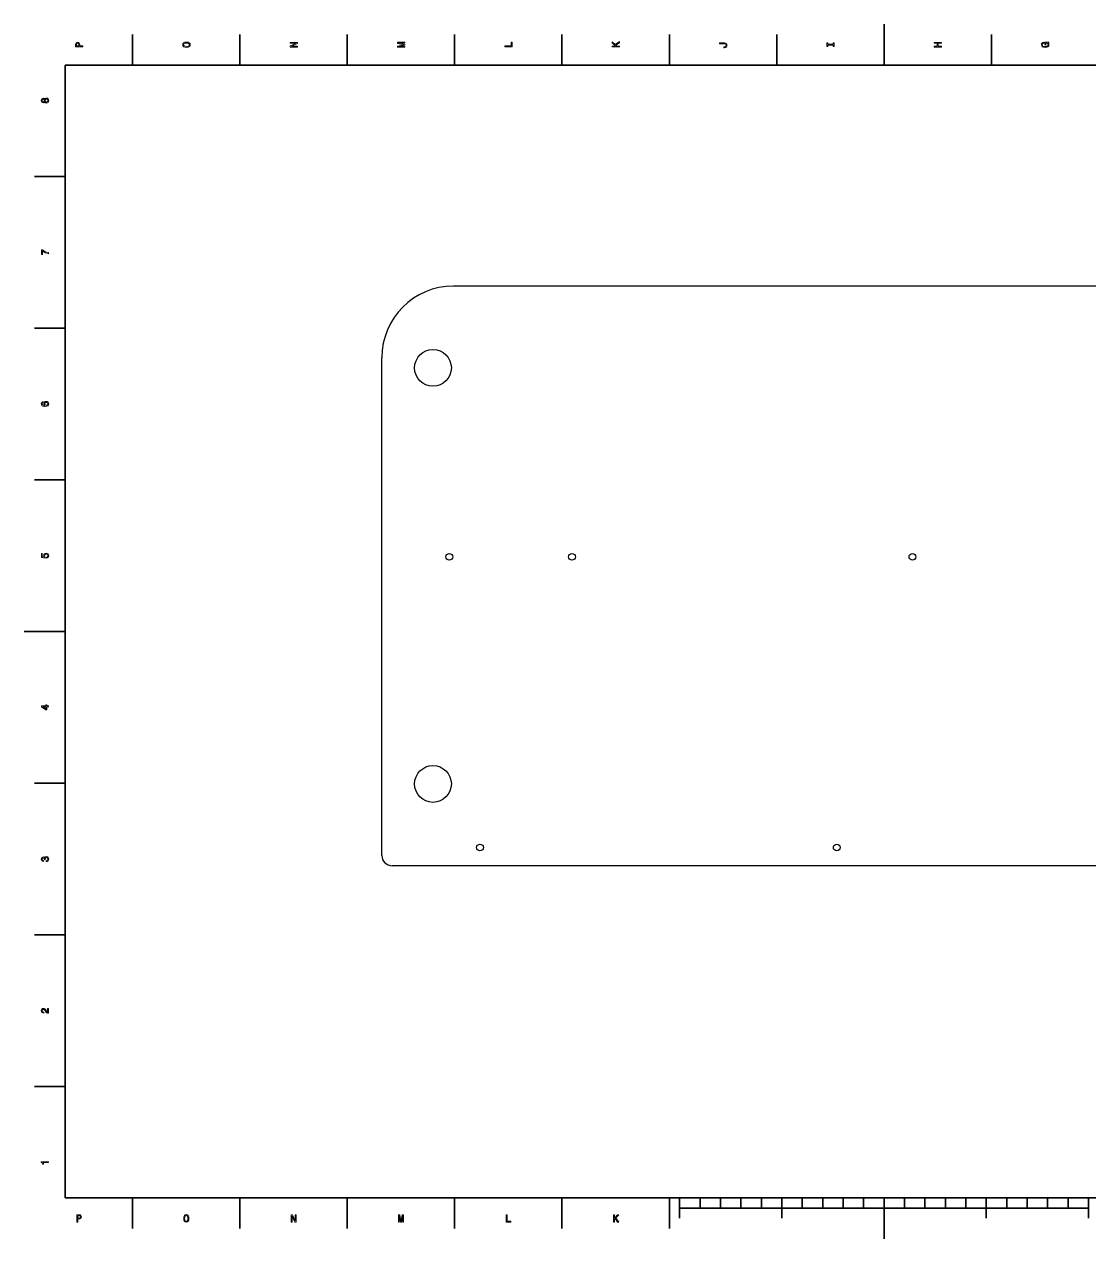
# Model space of a CAD drawing. Extents: x 0 to 841, y 0 to 594.
# Drawn here: x 0 to 521, y 0 to 594 of the extents above; entities that cross this region are included whole.
import ezdxf

# ---------------------------------------------------------------- set-up
doc = ezdxf.new("R2010")
doc.units = 0

msp = doc.modelspace()

# ---------------------------------------------------------------- linework, layer by layer
at = {"color": 7, "lineweight": 35}
for p, q in [((420.5, 574), (420.5, 594)), ((821, 574), (20, 574)), ((20, 574), (20, 20)), ((20, 297), (0, 297)), ((20, 20), (821, 20)), ((420.5, 20), (420.5, 0)), ((320.5, 15), (520.5, 15))]:
    msp.add_line(p, q, dxfattribs=at)
at = {"color": 7, "lineweight": 35, "ltscale": 0.375}
for p, q in [((53, 574), (53, 589)), ((105.5, 574), (105.5, 589)), ((158, 574), (158, 589)), ((210.5, 574), (210.5, 589)), ((263, 574), (263, 589)), ((315.5, 574), (315.5, 589)), ((368, 574), (368, 589)), ((473, 574), (473, 589)), ((20, 519.599976), (5, 519.599976)), ((20, 445.399994), (5, 445.399994)), ((20, 371.200012), (5, 371.200012)), ((20, 222.800003), (5, 222.800003)), ((20, 148.600006), (5, 148.600006)), ((20, 74.400002), (5, 74.400002)), ((53, 20), (53, 5)), ((105.5, 20), (105.5, 5)), ((158, 20), (158, 5)), ((210.5, 20), (210.5, 5)), ((263, 20), (263, 5)), ((315.5, 20), (315.5, 5))]:
    msp.add_line(p, q, dxfattribs=at)
for p, q in [((655.1474, 465.937408), (209.891418, 465.937408)), ((174.891418, 187.437408), (174.891418, 430.937408)), ((655.1474, 182.437408), (179.891418, 182.437408))]:
    msp.add_line(p, q)
at = {"color": 7, "lineweight": 35, "ltscale": 0.25}
for p, q in [((320.5, 20), (320.5, 10)), ((370.5, 20), (370.5, 10)), ((470.5, 20), (470.5, 10)), ((520.5, 20), (520.5, 10))]:
    msp.add_line(p, q, dxfattribs=at)
at = {"color": 7, "lineweight": 35, "ltscale": 0.125}
for p, q in [((330.5, 20), (330.5, 15)), ((340.5, 20), (340.5, 15)), ((350.5, 20), (350.5, 15)), ((360.5, 20), (360.5, 15)), ((380.5, 20), (380.5, 15)), ((390.5, 20), (390.5, 15)), ((400.5, 20), (400.5, 15)), ((410.5, 20), (410.5, 15)), ((430.5, 20), (430.5, 15)), ((440.5, 20), (440.5, 15)), ((450.5, 20), (450.5, 15)), ((460.5, 20), (460.5, 15)), ((480.5, 20), (480.5, 15)), ((490.5, 20), (490.5, 15)), ((500.5, 20), (500.5, 15)), ((510.5, 20), (510.5, 15))]:
    msp.add_line(p, q, dxfattribs=at)
at = {"color": 7, "lineweight": 13}
for points in [[(28.583214, 582.935913), (28.583214, 583.399841), (27.105549, 583.399841), (27.105549, 583.914246), (27.080332, 584.433716), (26.903818, 584.84729), (26.560879, 585.114563), (26.09186, 585.205322), (25.658142, 585.134705), (25.340418, 584.932983), (25.148775, 584.600159), (25.083214, 584.14624), (25.083214, 582.935913)], [(25.511889, 584.020203), (25.542147, 584.322754), (25.637968, 584.544678), (25.814482, 584.675781), (26.09186, 584.721191), (26.384367, 584.670776), (26.560879, 584.534607), (26.651657, 584.302612), (26.676874, 583.984863), (26.676874, 583.399841), (25.511889, 583.399841)], [(79.333214, 582.703918), (80.119957, 582.794678), (80.699928, 583.056946), (81.057999, 583.465454), (81.179039, 584), (81.057999, 584.529541), (80.699928, 584.943115), (80.119957, 585.200317), (79.333214, 585.296143), (78.551514, 585.200317), (78.233788, 585.089355), (77.971542, 584.943115), (77.613472, 584.529541), (77.522697, 584.277405), (77.487396, 584), (77.613472, 583.460388), (77.966499, 583.05188), (78.546471, 582.794678)], [(79.333214, 583.188049), (78.722984, 583.24353), (78.274139, 583.409973), (78.001801, 583.667175), (77.905983, 584), (78.001801, 584.32782), (78.279182, 584.585022), (78.728027, 584.751465), (79.333214, 584.811951), (79.943443, 584.751465), (80.392288, 584.585022), (80.664627, 584.32782), (80.755402, 584), (80.664627, 583.667175), (80.392288, 583.409973), (79.948486, 583.24353)], [(133.583206, 582.850159), (133.583206, 583.268738), (130.713608, 583.268738), (133.583206, 584.610229), (133.583206, 585.149841), (130.083206, 585.149841), (130.083206, 584.726257), (132.952805, 584.726257), (130.083206, 583.399841), (130.083206, 582.850159)], [(186.083206, 582.739197), (186.083206, 583.127502), (182.905975, 583.127502), (186.083206, 583.783142), (186.083206, 584.216858), (182.905975, 584.867432), (186.083206, 584.867432), (186.083206, 585.260803), (182.583206, 585.260803), (182.583206, 584.645569), (185.669662, 584), (182.583206, 583.359497), (182.583206, 582.739197)], [(238.583206, 582.976257), (238.583206, 585.225525), (238.159576, 585.225525), (238.159576, 583.440186), (235.083206, 583.440186), (235.083206, 582.976257)], [(291.083221, 582.90564), (291.083221, 583.369629), (289.837555, 583.369629), (289.393738, 583.783142), (291.083221, 584.958191), (291.083221, 585.523071), (289.055847, 584.110962), (287.583221, 585.482727), (287.583221, 584.867432), (289.202087, 583.369629), (287.583221, 583.369629), (287.583221, 582.90564)], [(342.423279, 584.403442), (342.796478, 584.368164), (343.05368, 584.262268), (343.210022, 584.04541), (343.255402, 583.712524), (343.210022, 583.384705), (343.063782, 583.167847), (342.80658, 583.041809), (342.43338, 583.00647), (342.181213, 583.016602), (342.181213, 582.562683), (342.438416, 582.552612), (342.998199, 582.613098), (343.386536, 582.819885), (343.603394, 583.177979), (343.679047, 583.70752), (343.603394, 584.231995), (343.386536, 584.590088), (343.003265, 584.796814), (342.443451, 584.862427), (340.083221, 584.862427), (340.083221, 584.403442)], [(395.659576, 583.768005), (395.659576, 583.122498), (396.083221, 583.122498), (396.083221, 584.877502), (395.659576, 584.877502), (395.659576, 584.231995), (393.006866, 584.231995), (393.006866, 584.877502), (392.583221, 584.877502), (392.583221, 583.122498), (393.006866, 583.122498), (393.006866, 583.768005)], [(448.583221, 582.829956), (448.583221, 583.299011), (446.939117, 583.299011), (446.939117, 584.700989), (448.583221, 584.700989), (448.583221, 585.164978), (445.083221, 585.164978), (445.083221, 584.700989), (446.510468, 584.700989), (446.510468, 583.299011), (445.083221, 583.299011), (445.083221, 582.829956)], [(500.614197, 584.922913), (501.083221, 585.008667), (501.083221, 585.260803), (499.192017, 585.260803), (499.192017, 583.984863), (499.620697, 583.984863), (499.620697, 584.771606), (499.65094, 584.771606), (500.114929, 584.711121), (500.457855, 584.549744), (500.674713, 584.302612), (500.745331, 583.994934), (500.654541, 583.652039), (500.382202, 583.384705), (499.93338, 583.213257), (499.318085, 583.152771), (498.707855, 583.208191), (498.259003, 583.3797), (497.986694, 583.652039), (497.890869, 584.020203), (497.941284, 584.272339), (498.082489, 584.479126), (498.319519, 584.630432), (498.637268, 584.716125), (498.637268, 585.215454), (498.153107, 585.08429), (497.790009, 584.837158), (497.568085, 584.489197), (497.487396, 584.050415), (497.613495, 583.475525), (497.981628, 583.041809), (498.561615, 582.764404), (499.333221, 582.668579), (500.109863, 582.764404), (500.68985, 583.041809), (501.058014, 583.450317), (501.179047, 583.964722), (501.138702, 584.252197), (501.037842, 584.509399), (500.861328, 584.731262)], [(9.947045, 556.074646), (10.088256, 555.817444), (10.284942, 555.64093), (10.532061, 555.529968), (10.829611, 555.49469), (11.278458, 555.575378), (11.626441, 555.807373), (11.848343, 556.185608), (11.934077, 556.700012), (11.848343, 557.209412), (11.626441, 557.587646), (11.278458, 557.819641), (10.829611, 557.905334), (10.532061, 557.86499), (10.284942, 557.759094), (10.088256, 557.577515), (9.947045, 557.325378), (9.826009, 557.5271), (9.659582, 557.668335), (9.457852, 557.754028), (9.210734, 557.784302), (8.852665, 557.703613), (8.565202, 557.491821), (8.378602, 557.148865), (8.307997, 556.700012), (8.378602, 556.246155), (8.565202, 555.903198), (8.852665, 555.68634), (9.210734, 555.610657), (9.457852, 555.635925), (9.659582, 555.721619)], [(9.251081, 556.089783), (9.029179, 556.130127), (8.857709, 556.25116), (8.751801, 556.44281), (8.711455, 556.700012), (8.751801, 556.952209), (8.857709, 557.143799), (9.029179, 557.264832), (9.251081, 557.310242), (9.478025, 557.264832), (9.654538, 557.143799), (9.770533, 556.952209), (9.805836, 556.700012), (9.76549, 556.44281), (9.654538, 556.25116), (9.478025, 556.130127)], [(10.819524, 555.978821), (10.552233, 556.024231), (10.350504, 556.170471), (10.21938, 556.3974), (10.173991, 556.700012), (10.21938, 556.997559), (10.350504, 557.224487), (10.552233, 557.370789), (10.819524, 557.421204), (11.106988, 557.370789), (11.323847, 557.224487), (11.465057, 556.997559), (11.510447, 556.700012), (11.465057, 556.3974), (11.323847, 556.170471), (11.106988, 556.024231)], [(11.833213, 481.799011), (11.833213, 482.30835), (11.001081, 482.474792), (10.224423, 482.767303), (9.503242, 483.180847), (8.827449, 483.720459), (8.408861, 483.720459), (8.408861, 481.319885), (8.867795, 481.319885), (8.867795, 483.236328), (9.548631, 482.681549), (10.259726, 482.26297), (11.01621, 481.970459)], [(9.276297, 409.510376), (8.867795, 409.414551), (8.565202, 409.192657), (8.373559, 408.849701), (8.307997, 408.405914), (8.3433, 408.108337), (8.43912, 407.851135), (8.595461, 407.624207), (8.817363, 407.432556), (9.09474, 407.28125), (9.432636, 407.170319), (9.831052, 407.099701), (10.279899, 407.079529), (10.996037, 407.160217), (11.51549, 407.407349), (11.82817, 407.805756), (11.934077, 408.350433), (11.8433, 408.83963), (11.606268, 409.21283), (11.233068, 409.454895), (10.759006, 409.540619), (10.279899, 409.454895), (9.911743, 409.2229), (9.679755, 408.864838), (9.599063, 408.421021), (9.699927, 407.941925), (9.987391, 407.583862), (9.432636, 407.659515), (9.034222, 407.820892), (8.79719, 408.067993), (8.716498, 408.41095), (8.756845, 408.663116), (8.862752, 408.854736), (9.039265, 408.980835), (9.276297, 409.046387)], [(10.764049, 409.051422), (11.081772, 408.995972), (11.323847, 408.854736), (11.48523, 408.627808), (11.535663, 408.345398), (11.48523, 408.047821), (11.32889, 407.820892), (11.086815, 407.674622), (10.769092, 407.629242), (10.456411, 407.679688), (10.21938, 407.820892), (10.068083, 408.052887), (10.012608, 408.36557), (10.068083, 408.637878), (10.214336, 408.854736), (10.451368, 408.995972)], [(10.920388, 332.849304), (11.333933, 332.960236), (11.6567, 333.207367), (11.858429, 333.570465), (11.934077, 334.034454), (11.8433, 334.543823), (11.596181, 334.94223), (11.202809, 335.194397), (10.698486, 335.290222), (10.229466, 335.204468), (9.861311, 334.962402), (9.624279, 334.584167), (9.538545, 334.094971), (9.599063, 333.716736), (9.76549, 333.424225), (8.822406, 333.56543), (8.822406, 335.098572), (8.408861, 335.098572), (8.408861, 333.227539), (10.26477, 332.950165), (10.26477, 333.353607), (10.027738, 333.646118), (9.942002, 334.019318), (9.997478, 334.342102), (10.158861, 334.589203), (10.405979, 334.745544), (10.723702, 334.801025), (11.041427, 334.745544), (11.288545, 334.584167), (11.444884, 334.337036), (11.50036, 334.019318), (11.465057, 333.752045), (11.349063, 333.545258), (11.167507, 333.393951), (10.920388, 333.318298)], [(11.833213, 260.177368), (11.833213, 260.631256), (10.965777, 260.631256), (10.965777, 261.130554), (10.56232, 261.130554), (10.56232, 260.631256), (8.408861, 260.631256), (8.408861, 260.172333), (10.521974, 258.639191), (10.965777, 258.639191), (10.965777, 260.177368)], [(10.56232, 259.062836), (8.993876, 260.177368), (10.56232, 260.177368)], [(10.733789, 184.429108), (10.769092, 184.429108), (11.253242, 184.509796), (11.616354, 184.746826), (11.848343, 185.120026), (11.934077, 185.614273), (11.848343, 186.138763), (11.626441, 186.532135), (11.273415, 186.784302), (10.819524, 186.875076), (10.521974, 186.834732), (10.279899, 186.723785), (10.093299, 186.542221), (9.957132, 186.30014), (9.684798, 186.62796), (9.251081, 186.743958), (8.857709, 186.668304), (8.560158, 186.451447), (8.373559, 186.098419), (8.307997, 185.614273), (8.388688, 185.160385), (8.610591, 184.812393), (8.963616, 184.585449), (9.432636, 184.509796), (9.467939, 184.509796), (9.467939, 184.958649), (9.145173, 184.998993), (8.913184, 185.130112), (8.771974, 185.341934), (8.721541, 185.639481), (8.761888, 185.901733), (8.867795, 186.093369), (9.039265, 186.209366), (9.271254, 186.254761), (9.518372, 186.209366), (9.684798, 186.088333), (9.785663, 185.876511), (9.815922, 185.58905), (9.810879, 185.392365), (10.209293, 185.392365), (10.199207, 185.639481), (10.244596, 185.957214), (10.365634, 186.194244), (10.56232, 186.335449), (10.819524, 186.38588), (11.112031, 186.330414), (11.32889, 186.184158), (11.465057, 185.952164), (11.510447, 185.644531), (11.460014, 185.326797), (11.308717, 185.094818), (11.066642, 184.948563), (10.733789, 184.893082)], [(11.833213, 110.269447), (11.833213, 112.675072), (11.399495, 112.675072), (11.399495, 110.773773), (11.162463, 110.879684), (10.965777, 111.061241), (10.607709, 111.621033), (10.456411, 111.918587), (10.239552, 112.251442), (9.987391, 112.488472), (9.689841, 112.624641), (9.351945, 112.675072), (8.928314, 112.589333), (8.595461, 112.352303), (8.383645, 111.989189), (8.307997, 111.520172), (8.393732, 111.036018), (8.630763, 110.66787), (9.009006, 110.430832), (9.508285, 110.350143), (9.57889, 110.350143), (9.57889, 110.809074), (9.538545, 110.809074), (9.195605, 110.854462), (8.943443, 110.990631), (8.782061, 111.207489), (8.726584, 111.494957), (8.777017, 111.78746), (8.903098, 112.004318), (9.099784, 112.145531), (9.346902, 112.195961), (9.57889, 112.16066), (9.775576, 112.064842), (9.947045, 111.903458), (10.098343, 111.681557), (10.259726, 111.384003), (10.572406, 110.889771), (10.905259, 110.541786), (11.308717, 110.335014), (11.818083, 110.269447)], [(11.833213, 37.209221), (11.833213, 37.668152), (8.307997, 37.668152), (8.307997, 37.325214), (8.615634, 37.234436), (8.822406, 37.052879), (8.943443, 36.775501), (8.983789, 36.392216), (9.341859, 36.392216), (9.341859, 37.209221)], [(25.685879, 8.166786), (26.149857, 8.166786), (26.149857, 9.644452), (26.664265, 9.644452), (27.183718, 9.669668), (27.597263, 9.846181), (27.864553, 10.18912), (27.955332, 10.65814), (27.884727, 11.091858), (27.682997, 11.409582), (27.350145, 11.601224), (26.896254, 11.666786), (25.685879, 11.666786)], [(26.770174, 11.238111), (27.072767, 11.207852), (27.29467, 11.112031), (27.425793, 10.935518), (27.471182, 10.65814), (27.42075, 10.365633), (27.284582, 10.18912), (27.052593, 10.098343), (26.734871, 10.073126), (26.149857, 10.073126), (26.149857, 11.238111)], [(77.953888, 9.916786), (78.04467, 9.130043), (78.306915, 8.550072), (78.715416, 8.192002), (79.25, 8.070965), (79.779541, 8.192002), (80.193085, 8.550072), (80.450287, 9.130043), (80.546104, 9.916786), (80.450287, 10.698486), (80.339333, 11.01621), (80.193085, 11.278458), (79.779541, 11.636527), (79.527374, 11.727304), (79.25, 11.762608), (78.710373, 11.636527), (78.301872, 11.283501), (78.04467, 10.703529)], [(78.438042, 9.916786), (78.493515, 10.527017), (78.659943, 10.975864), (78.917145, 11.248199), (79.25, 11.34402), (79.577805, 11.248199), (79.835014, 10.970821), (80.001442, 10.521974), (80.061958, 9.916786), (80.001442, 9.306556), (79.835014, 8.857708), (79.577805, 8.585374), (79.25, 8.494596), (78.917145, 8.585374), (78.659943, 8.857708), (78.493515, 9.301513)], [(130.600143, 8.166786), (131.018738, 8.166786), (131.018738, 11.036383), (132.360229, 8.166786), (132.899857, 8.166786), (132.899857, 11.666786), (132.476227, 11.666786), (132.476227, 8.79719), (131.149857, 11.666786), (130.600143, 11.666786)], [(182.989197, 8.166786), (183.377533, 8.166786), (183.377533, 11.34402), (184.033142, 8.166786), (184.466858, 8.166786), (185.117447, 11.34402), (185.117447, 8.166786), (185.510818, 8.166786), (185.510818, 11.666786), (184.895538, 11.666786), (184.25, 8.580331), (183.609512, 11.666786), (182.989197, 11.666786)], [(235.726227, 8.166786), (237.97551, 8.166786), (237.97551, 8.590417), (236.190201, 8.590417), (236.190201, 11.666786), (235.726227, 11.666786)], [(288.15564, 8.166786), (288.619598, 8.166786), (288.619598, 9.412463), (289.033142, 9.856268), (290.208221, 8.166786), (290.773071, 8.166786), (289.360962, 10.194164), (290.732727, 11.666786), (290.117432, 11.666786), (288.619598, 10.04791), (288.619598, 11.666786), (288.15564, 11.666786)]]:
    msp.add_lwpolyline(points, close=True, dxfattribs=at)
for centre, radius in [((199.891418, 425.937408), 9), ((207.891418, 333.537415), 1.65), ((267.891418, 333.537415), 1.65), ((434.391418, 333.537415), 1.65), ((199.891418, 222.437408), 9), ((222.891418, 191.337402), 1.65), ((397.391418, 191.337402), 1.65)]:
    msp.add_circle(centre, radius)
for centre, radius, start, end in [((209.891434, 430.937378), 35.000009, 90.000023, 179.999991), ((179.891418, 187.437408), 5.000003, 180.00005, 269.999963)]:
    msp.add_arc(centre, radius, start, end)

doc.saveas('drawing.dxf')
